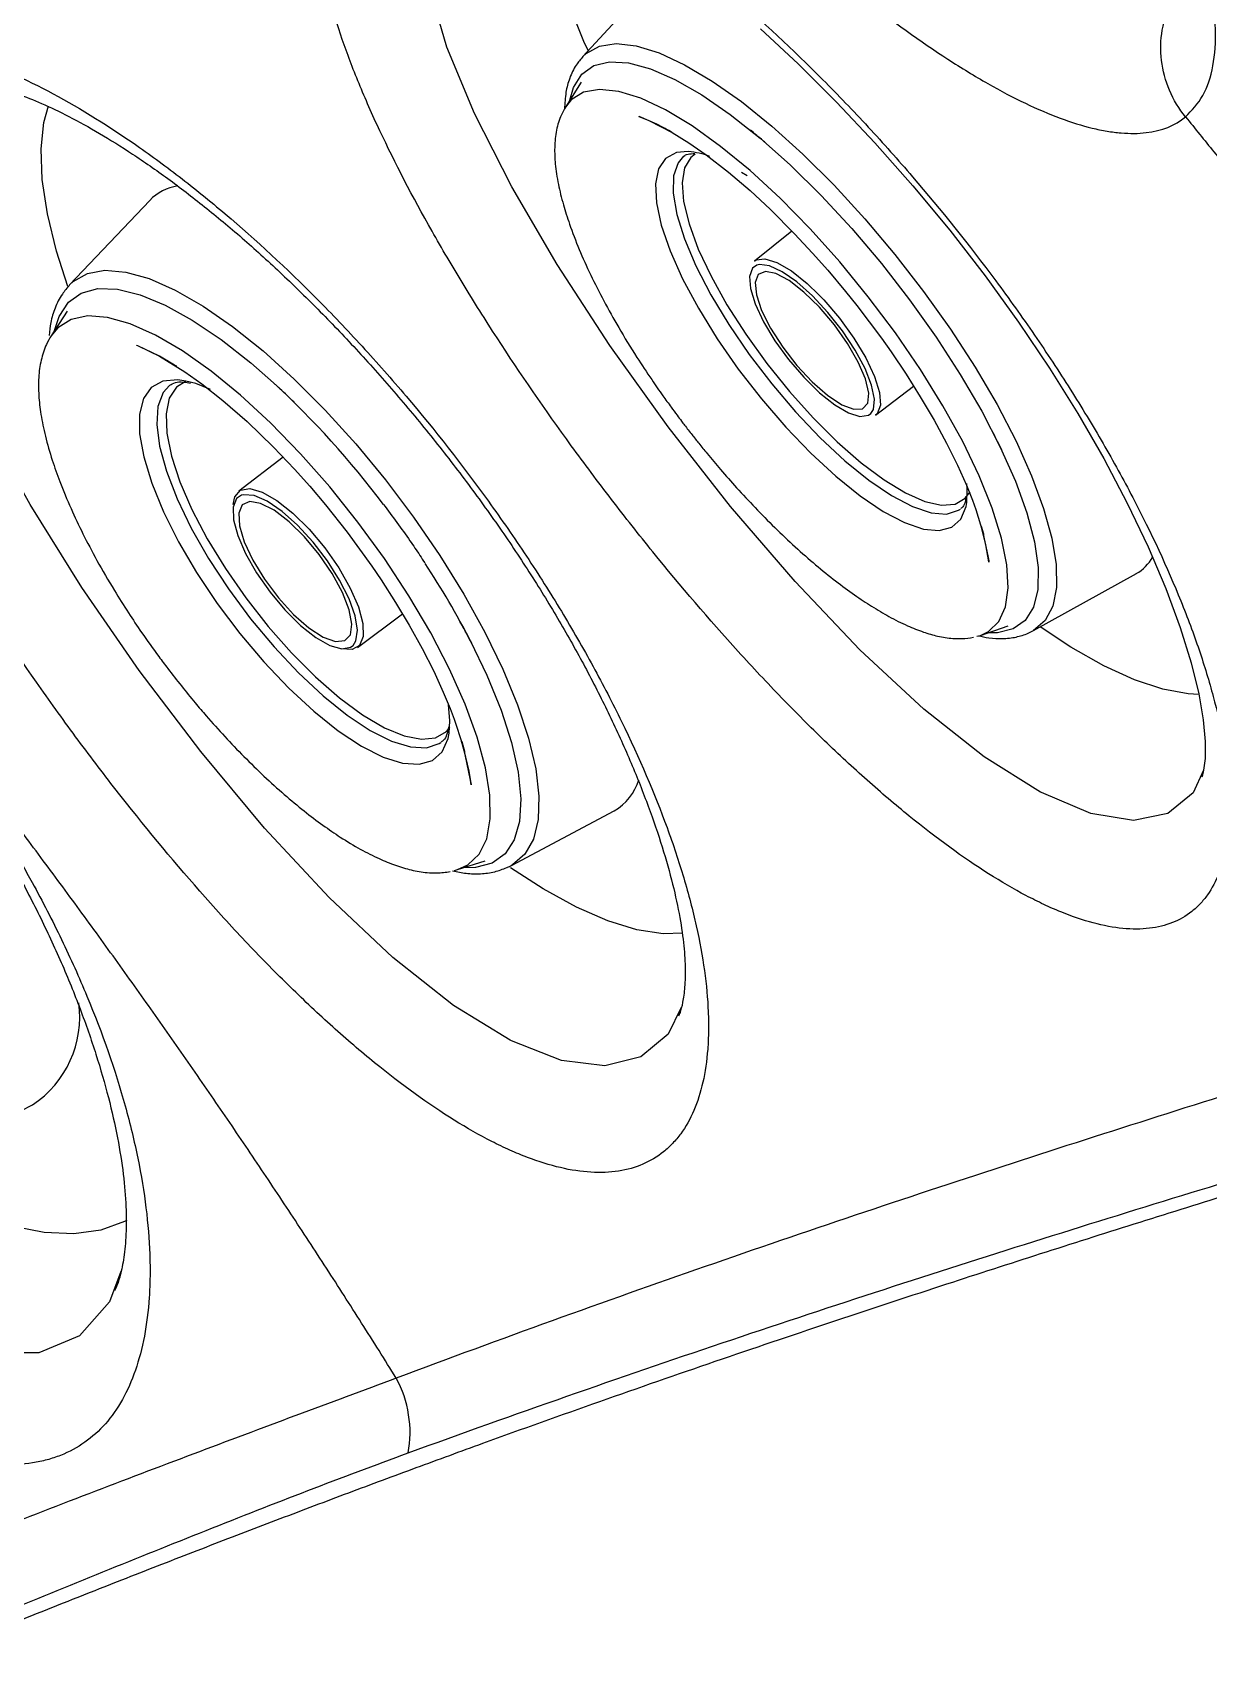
# Model space of a CAD drawing. Extents: x 409 to 498, y 628 to 778.
# Drawn here: x 485.593 to 488.353, y 716.455 to 720.272 of the extents above; entities that cross this region are included whole.
import ezdxf

# ---------------------------------------------------------------- set-up
doc = ezdxf.new("R2010")
doc.units = 0
doc.header["$MEASUREMENT"] = 0
doc.layers.add('1', color=4, linetype='Continuous')
doc.layers.add('GEOMETRY', color=4, linetype='Continuous', lineweight=25)

# ---------------------------------------------------------------- blocks, each defined once
blk = doc.blocks.new('2026_PULSE')
at = {"layer": 'GEOMETRY'}
for p, q in [((78.4945, 75.4584), (78.3078, 75.2556)), ((78.3039, 75.1956), (78.2671, 75.1372)), ((78.6935, 74.9756), (78.6804, 74.9839)), ((77.2912, 74.9182), (77.1034, 74.7199)), ((78.7984, 74.8462), (78.7105, 74.7758)), ((78.8618, 74.6968), (78.8729, 74.6851)), ((77.0972, 74.658), (77.0601, 74.6006)), ((77.5966, 74.4766), (77.5821, 74.49)), ((78.9948, 74.414), (79.0839, 74.4826)), ((79.2909, 74.3317), (79.282, 74.3503)), ((77.6041, 74.316), (77.5005, 74.2356)), ((79.3654, 73.909), (79.6067, 74.0424)), ((77.7792, 73.8694), (77.8843, 73.9479)), ((79.2408, 73.8975), (79.3062, 73.9195)), ((78.0396, 73.8927), (78.0461, 73.8802)), ((79.2324, 73.8953), (79.2408, 73.8975)), ((78.1401, 73.3576), (78.3813, 73.4857)), ((78.0062, 73.3458), (78.0136, 73.3477)), ((78.0136, 73.3477), (78.0787, 73.3682)), ((76.7824, 72.6772), (77.0163, 72.7958))]:
    blk.add_line(p, q, dxfattribs=at)
at = {"layer": 'GEOMETRY', "flags": 128}
for points in [[(78.7249, 75.3209), (78.8133, 75.2385), (78.9031, 75.149), (78.993, 75.0534), (79.0819, 74.9527), (79.1687, 74.848), (79.2519, 74.7408), (79.3304, 74.6325), (79.4032, 74.5245), (79.4695, 74.4184), (79.5303, 74.3127), (79.5854, 74.2078), (79.6342, 74.1054), (79.6757, 74.0076), (79.7095, 73.9162), (79.7352, 73.8331), (79.7531, 73.7602), (79.7636, 73.699), (79.7681, 73.6484), (79.7678, 73.6086), (79.7646, 73.5811), (79.7609, 73.5663), (79.7601, 73.5645), (79.7601, 73.5645)], [(79.7646, 73.5815), (79.74, 73.528), (79.6803, 73.4795), (79.5997, 73.463), (79.4999, 73.4797), (79.3843, 73.5286), (79.382, 73.5298), (79.2498, 73.6126), (79.1078, 73.7245), (78.958, 73.8635), (78.8056, 74.0235), (78.6542, 74.1998), (78.5079, 74.3867), (78.3713, 74.5773), (78.2473, 74.7676), (78.1407, 74.95), (78.0533, 75.1223), (77.9889, 75.2779), (77.9484, 75.4154), (77.935, 75.5066), (77.9375, 75.5835), (77.9375, 75.5835)], [(78.3078, 75.2556), (78.3155, 75.263), (78.3467, 75.2804), (78.3861, 75.2864), (78.4331, 75.2811), (78.4868, 75.2644), (78.5466, 75.2366), (78.6112, 75.1982), (78.6798, 75.1499), (78.7511, 75.0924), (78.824, 75.0267), (78.8973, 74.9538), (78.9697, 74.8749), (79.0402, 74.7914), (79.1075, 74.7047), (79.1706, 74.616)], [(78.2772, 75.1533), (78.2857, 75.1834), (78.3051, 75.2145), (78.3334, 75.2347), (78.3701, 75.2435), (78.4146, 75.2409), (78.4662, 75.2269), (78.5239, 75.2017), (78.5867, 75.1658), (78.6537, 75.1197), (78.7235, 75.0643), (78.7952, 75.0005), (78.8673, 74.9293), (78.9387, 74.8521), (79.0082, 74.7702), (79.0746, 74.6848), (79.1367, 74.5976)], [(79.2408, 73.8975), (79.2595, 73.9063), (79.2842, 73.93), (79.2998, 73.9646), (79.306, 74.0092), (79.3028, 74.0633), (79.2902, 74.1258), (79.2685, 74.1956), (79.2379, 74.2715), (79.1992, 74.3521), (79.1529, 74.4359), (79.0999, 74.5216), (79.0411, 74.6074), (78.9776, 74.692), (78.9105, 74.7738), (78.8411, 74.8513), (78.7705, 74.9232), (78.7, 74.9882), (78.6308, 75.045), (78.5643, 75.0928), (78.5016, 75.1307), (78.4437, 75.1579), (78.3919, 75.174), (78.3468, 75.1787), (78.3095, 75.1719), (78.2805, 75.1538), (78.2671, 75.1372)], [(77.0988, 74.7164), (77.0724, 74.7994), (77.0511, 74.887), (77.039, 74.9671), (77.0363, 75.0388), (77.043, 75.1013), (77.0536, 75.14)], [(78.5012, 75.0867), (78.5018, 75.0864), (78.5027, 75.0859), (78.5029, 75.0858), (78.5028, 75.0859), (78.5027, 75.0859), (78.5026, 75.086), (78.5023, 75.0861), (78.502, 75.0863), (78.5015, 75.0866), (78.5003, 75.0872), (78.4989, 75.088), (78.4981, 75.0884), (78.498, 75.0884), (78.498, 75.0884), (78.498, 75.0884), (78.498, 75.0884), (78.498, 75.0884), (78.498, 75.0884), (78.498, 75.0884), (78.498, 75.0884), (78.4983, 75.0882), (78.5005, 75.0871), (78.5104, 75.0817), (78.5155, 75.0788), (78.5165, 75.0782), (78.5168, 75.0781), (78.5168, 75.0781), (78.5168, 75.0781), (78.5168, 75.0781), (78.5168, 75.0781), (78.5168, 75.0781), (78.5167, 75.0781), (78.5167, 75.0781), (78.5167, 75.0781), (78.5165, 75.0782), (78.5159, 75.0786), (78.5096, 75.0821), (78.481, 75.0972), (78.4397, 75.1152), (78.439, 75.1155), (78.4388, 75.1156), (78.4388, 75.1156), (78.4388, 75.1156), (78.4388, 75.1156), (78.4388, 75.1156), (78.4388, 75.1156), (78.4388, 75.1156), (78.4388, 75.1156), (78.4388, 75.1156), (78.4388, 75.1156), (78.4388, 75.1156), (78.4393, 75.1154), (78.4629, 75.1056), (78.5171, 75.0778), (78.5564, 75.0535), (78.5973, 75.025), (78.6494, 74.9845), (78.7001, 74.9412), (78.7483, 74.8965), (78.8046, 74.84), (78.8468, 74.7947), (78.8823, 74.7545), (78.9244, 74.7042), (78.9504, 74.6717)], [(78.5387, 73.0241), (78.5079, 72.9617), (78.4439, 72.9082), (78.3597, 72.8872), (78.2574, 72.9001), (78.1403, 72.946), (78.1374, 72.9475), (78.004, 73.0292), (77.8617, 73.1413), (77.7122, 73.2821), (77.5608, 73.4448), (77.411, 73.6247), (77.2665, 73.8154), (77.1322, 74.01), (77.0104, 74.2043), (76.9064, 74.3904), (76.8215, 74.5666), (76.7598, 74.7256), (76.7222, 74.8668), (76.711, 74.9614), (76.7158, 75.0416), (76.7158, 75.0416)], [(78.5551, 75.0326), (78.5275, 75.0302), (78.502, 75.0168), (78.4854, 74.9923), (78.4781, 74.9573), (78.4803, 74.9127), (78.4919, 74.8597), (78.5125, 74.7997), (78.5418, 74.7342), (78.5789, 74.6649), (78.6229, 74.5936), (78.6725, 74.5222), (78.7266, 74.4525), (78.7838, 74.3862), (78.8425, 74.3253), (78.9012, 74.2711), (78.9584, 74.2251), (79.0127, 74.1885)], [(78.5441, 75.0218), (78.5313, 75.0066), (78.5208, 74.9757), (78.5198, 74.9348), (78.5284, 74.885), (78.5464, 74.8277), (78.5732, 74.7644), (78.608, 74.6968), (78.6501, 74.6269), (78.6981, 74.5564), (78.7509, 74.4874), (78.8068, 74.4217), (78.8646, 74.3611), (78.9225, 74.3072), (78.9789, 74.2616), (79.0324, 74.2255)], [(78.5713, 75.0266), (78.5615, 75.019), (78.5465, 74.9943), (78.5407, 74.9594), (78.5442, 74.9153), (78.5569, 74.863), (78.5786, 74.8041), (78.6086, 74.7401), (78.646, 74.6729), (78.69, 74.6041), (78.7392, 74.5358), (78.7924, 74.4698), (78.848, 74.4078), (78.9046, 74.3515), (78.9606, 74.3026), (79.0145, 74.2623), (79.0649, 74.2318), (79.1102, 74.2118), (79.1494, 74.2029), (79.1814, 74.2053), (79.2052, 74.2191), (79.2163, 74.2346)], [(77.1034, 74.7199), (77.1117, 74.7277), (77.1449, 74.7467), (77.1862, 74.7542), (77.2349, 74.7501), (77.2901, 74.7345), (77.351, 74.7076), (77.4165, 74.67), (77.4857, 74.6221), (77.5573, 74.5648), (77.6301, 74.499), (77.7031, 74.4259), (77.7749, 74.3466), (77.8444, 74.2623), (77.9105, 74.1746), (77.9721, 74.0848)], [(78.7163, 74.766), (78.706, 74.7589), (78.6989, 74.7398), (78.701, 74.7113), (78.7122, 74.6751), (78.7317, 74.6334), (78.7584, 74.589), (78.7906, 74.5447), (78.8262, 74.5031)], [(78.7105, 74.7758), (78.7143, 74.7783), (78.7351, 74.7813), (78.7633, 74.7726), (78.7971, 74.7527), (78.8345, 74.7229), (78.8618, 74.6968)], [(78.8629, 74.6675), (78.8266, 74.703), (78.7916, 74.73), (78.7607, 74.7465), (78.736, 74.7514), (78.7194, 74.7443), (78.7122, 74.7256), (78.7149, 74.6969), (78.7272, 74.6601), (78.7484, 74.6181), (78.7767, 74.574), (78.8101, 74.531), (78.8461, 74.4923), (78.8821, 74.4608), (78.9154, 74.4388), (78.9434, 74.428), (78.9642, 74.4292), (78.9762, 74.4422), (78.9785, 74.4661), (78.971, 74.4991), (78.9541, 74.5389), (78.9291, 74.5823), (78.898, 74.6263), (78.8629, 74.6675)], [(78.9834, 74.4179), (78.9895, 74.4278), (78.9921, 74.4518), (78.9854, 74.4845), (78.9699, 74.5237), (78.9466, 74.5671), (78.9169, 74.6118), (78.8828, 74.6551), (78.8463, 74.6943), (78.8097, 74.7269), (78.7754, 74.7508), (78.7455, 74.7646), (78.7219, 74.7674), (78.7163, 74.766)], [(77.0682, 74.613), (77.0787, 74.6461), (77.1003, 74.679), (77.1307, 74.7008), (77.1693, 74.7111), (77.2155, 74.7098), (77.2685, 74.6969), (77.3274, 74.6726), (77.3912, 74.6374), (77.4588, 74.5918), (77.5289, 74.5366), (77.5821, 74.49)], [(78.8729, 74.6851), (78.9102, 74.6416), (78.9438, 74.5952), (78.9717, 74.5488), (78.9921, 74.5053), (79.0038, 74.4674), (79.006, 74.4376), (78.9986, 74.4176), (78.9948, 74.414)], [(78.0136, 73.3477), (78.0376, 73.3587), (78.0643, 73.3841), (78.0821, 73.4203), (78.0906, 73.4667), (78.0898, 73.5226), (78.0795, 73.5869), (78.0601, 73.6585), (78.0318, 73.7361), (77.9951, 73.8183), (77.9507, 73.9036), (77.8995, 73.9906), (77.8422, 74.0776), (77.78, 74.1632), (77.7139, 74.2458), (77.6452, 74.3238), (77.575, 74.396), (77.5045, 74.4611), (77.4352, 74.5178), (77.3681, 74.5651), (77.3046, 74.6023), (77.2456, 74.6287), (77.1924, 74.6437), (77.1457, 74.6472), (77.1066, 74.639), (77.0755, 74.6193), (77.0601, 74.6006)], [(78.9504, 74.6717), (79.0085, 74.5945), (79.031, 74.5627), (79.0662, 74.5105), (79.0997, 74.4575), (79.132, 74.4027), (79.1614, 74.3486), (79.1869, 74.2969), (79.2077, 74.2503), (79.2219, 74.2148), (79.2298, 74.1931), (79.2466, 74.1391), (79.259, 74.0799), (79.2601, 74.072), (79.2604, 74.0695), (79.2604, 74.0695), (79.2604, 74.0695), (79.2604, 74.0695), (79.2604, 74.0695), (79.2604, 74.0695), (79.2604, 74.0695), (79.2604, 74.0695), (79.2604, 74.0695), (79.2604, 74.0695), (79.2604, 74.0695), (79.2604, 74.0695), (79.2604, 74.0695), (79.2603, 74.0703), (79.2536, 74.11), (79.2451, 74.1449), (79.2426, 74.1537), (79.2425, 74.154), (79.2425, 74.1541), (79.2425, 74.1541), (79.2425, 74.1541), (79.2425, 74.1541), (79.2425, 74.1541), (79.2425, 74.1541), (79.2425, 74.1541), (79.2425, 74.1541), (79.2425, 74.154), (79.2426, 74.1538), (79.2432, 74.1514), (79.2476, 74.1354), (79.248, 74.1338), (79.2481, 74.1334), (79.2481, 74.1334), (79.2481, 74.1334), (79.2481, 74.1334), (79.2481, 74.1334), (79.2481, 74.1334), (79.2481, 74.1335), (79.248, 74.1335), (79.248, 74.1336), (79.248, 74.1338), (79.2478, 74.1346), (79.2471, 74.1372), (79.2469, 74.1379), (79.2468, 74.1383), (79.2468, 74.1385), (79.2467, 74.1387), (79.2467, 74.1388), (79.2467, 74.1388)], [(79.1367, 74.5976), (79.1935, 74.5099), (79.244, 74.4234), (79.2873, 74.3394), (79.3227, 74.2594), (79.3496, 74.1848), (79.3676, 74.1168), (79.3762, 74.0567), (79.3755, 74.0054), (79.3653, 73.9638), (79.3459, 73.9327), (79.3176, 73.9125), (79.2809, 73.9036), (79.2587, 73.9036)], [(79.1706, 74.616), (79.2283, 74.5269), (79.2798, 74.4389), (79.3243, 74.3534), (79.3608, 74.2718), (79.389, 74.1954), (79.4083, 74.1256), (79.4184, 74.0634), (79.4191, 74.0098), (79.4104, 73.9658), (79.3925, 73.932), (79.3656, 73.9091), (79.3654, 73.909)], [(77.3325, 74.542), (77.3324, 74.542), (77.3334, 74.5414), (77.3348, 74.5406), (77.3353, 74.5404), (77.3353, 74.5404), (77.3352, 74.5404), (77.3351, 74.5405), (77.3349, 74.5406), (77.3347, 74.5407), (77.3343, 74.5409), (77.3335, 74.5414), (77.3314, 74.5426), (77.3301, 74.5434), (77.33, 74.5434), (77.33, 74.5434), (77.33, 74.5434), (77.33, 74.5434), (77.33, 74.5434), (77.33, 74.5434), (77.33, 74.5434), (77.33, 74.5434), (77.3304, 74.5432), (77.3326, 74.5419), (77.3433, 74.5356), (77.353, 74.5296), (77.3531, 74.5295), (77.3531, 74.5295), (77.3531, 74.5295), (77.3531, 74.5295), (77.3531, 74.5295), (77.3531, 74.5295), (77.3531, 74.5295), (77.3531, 74.5295), (77.353, 74.5296), (77.3529, 74.5296), (77.3525, 74.5299), (77.3496, 74.5317), (77.3142, 74.5523), (77.2637, 74.5768), (77.2608, 74.578), (77.2602, 74.5783), (77.2601, 74.5783), (77.2601, 74.5783), (77.2601, 74.5783), (77.2601, 74.5783), (77.2601, 74.5783), (77.2601, 74.5783), (77.2601, 74.5783), (77.2601, 74.5783), (77.2601, 74.5783), (77.2602, 74.5783), (77.2603, 74.5782), (77.2645, 74.5765), (77.314, 74.5524), (77.3735, 74.5162), (77.4132, 74.4881), (77.4632, 74.4488), (77.5198, 74.3993), (77.5821, 74.3391), (77.631, 74.2876), (77.667, 74.2472), (77.7035, 74.204), (77.7544, 74.1397)], [(77.2238, 72.4049), (77.1966, 72.3336), (77.1263, 72.2542), (77.0312, 72.2137), (76.9069, 72.2141), (76.7773, 72.2512), (76.6344, 72.3209), (76.4812, 72.4216), (76.3222, 72.5493), (76.1615, 72.7005), (76.0035, 72.8704), (75.8533, 73.0532), (75.7143, 73.2446), (75.592, 73.4369), (75.4883, 73.6276), (75.408, 73.8089), (75.3519, 73.9795), (75.3229, 74.134), (75.3217, 74.2694), (75.3496, 74.3826), (75.4056, 74.4693), (75.4944, 74.5293), (75.4944, 74.5293)], [(77.3757, 74.4943), (77.3571, 74.4968), (77.322, 74.4937), (77.2949, 74.479), (77.2765, 74.4531), (77.2673, 74.4166), (77.2675, 74.3706), (77.2772, 74.3161), (77.296, 74.2546), (77.3234, 74.1877), (77.3589, 74.1171), (77.4014, 74.0447), (77.4498, 73.9723), (77.5029, 73.9019), (77.5594, 73.8351), (77.6177, 73.7738), (77.6763, 73.7196), (77.7338, 73.6738), (77.7886, 73.6376)], [(77.3375, 74.4838), (77.3229, 74.4673), (77.3106, 74.4349), (77.3077, 74.3926), (77.3144, 74.3413), (77.3305, 74.2825), (77.3555, 74.2178), (77.3887, 74.149), (77.4293, 74.0779), (77.476, 74.0064), (77.5278, 73.9366), (77.5831, 73.8704), (77.6404, 73.8095), (77.6981, 73.7555), (77.7548, 73.7101), (77.8089, 73.6743)], [(77.3769, 74.4941), (77.354, 74.4799), (77.3373, 74.4539), (77.3296, 74.4176), (77.3312, 74.372), (77.3421, 74.3183), (77.362, 74.258), (77.3902, 74.1927), (77.4262, 74.1243), (77.4688, 74.0545), (77.5169, 73.9853), (77.5692, 73.9186), (77.6243, 73.8562), (77.6806, 73.7998), (77.7367, 73.7509), (77.791, 73.7109), (77.8419, 73.6808), (77.8883, 73.6615), (77.9287, 73.6536), (77.962, 73.6571), (77.9874, 73.6721), (77.9953, 73.6814)], [(77.4337, 74.4748), (77.3993, 74.4882), (77.3757, 74.4943)], [(78.8262, 74.5031), (78.863, 74.4669), (78.8987, 74.4384), (78.9311, 74.4194), (78.958, 74.4111), (78.9779, 74.4139), (78.9834, 74.4179)], [(79.2086, 74.2096), (79.2095, 74.2398), (79.2085, 74.2535)], [(77.5068, 74.2262), (77.4953, 74.2184), (77.4871, 74.1984), (77.4879, 74.1689), (77.4979, 74.1317), (77.5164, 74.0892), (77.5421, 74.0441), (77.5736, 73.9992), (77.6087, 73.9573)], [(77.4872, 74.2048), (77.491, 74.2227), (77.5042, 74.2381), (77.526, 74.2418), (77.555, 74.2337), (77.5893, 74.2142), (77.6268, 74.1845), (77.6651, 74.1466)], [(77.7684, 73.874), (77.7753, 73.8845), (77.779, 73.9094), (77.7735, 73.943), (77.7592, 73.9831), (77.7369, 74.0273), (77.7081, 74.0727), (77.6746, 74.1165), (77.6384, 74.1559), (77.6018, 74.1885), (77.5672, 74.2122), (77.5367, 74.2255), (77.5122, 74.2276), (77.5068, 74.2262)], [(79.0324, 74.2255), (79.0815, 74.1998), (79.1248, 74.1852), (79.1612, 74.1822), (79.1896, 74.1909), (79.194, 74.1938)], [(77.6545, 74.1287), (77.6182, 74.1642), (77.5831, 74.191), (77.5516, 74.2072), (77.5262, 74.2115), (77.5086, 74.2036), (77.5003, 74.1841), (77.5017, 74.1544), (77.5129, 74.1167), (77.533, 74.0739), (77.5604, 74.0291), (77.5932, 73.9857), (77.629, 73.9467), (77.665, 73.9153), (77.6986, 73.8936), (77.7273, 73.8832), (77.749, 73.8851), (77.7621, 73.8989), (77.7656, 73.9238), (77.7592, 73.9577), (77.7434, 73.9983), (77.7195, 74.0425), (77.6891, 74.0871), (77.6545, 74.1287)], [(79.0127, 74.1885), (79.0626, 74.1623), (79.1068, 74.147), (79.1443, 74.1432), (79.1739, 74.151), (79.195, 74.17), (79.207, 74.1999), (79.2086, 74.2096)], [(77.6651, 74.1466), (77.7019, 74.1028), (77.7348, 74.0558), (77.7617, 74.0086), (77.781, 73.9642), (77.7914, 73.9254), (77.7923, 73.8945), (77.7837, 73.8736), (77.766, 73.864), (77.7404, 73.8662), (77.7376, 73.867)], [(77.7544, 74.1397), (77.8123, 74.0599), (77.8341, 74.0277), (77.8682, 73.9748), (77.9002, 73.9214), (77.9306, 73.8666), (77.9577, 73.8132), (77.9803, 73.764), (77.9962, 73.7258), (78.0056, 73.701), (78.0252, 73.6417), (78.0404, 73.5789), (78.0444, 73.5544), (78.0453, 73.5473), (78.0454, 73.5464), (78.0454, 73.5464), (78.0454, 73.5464), (78.0454, 73.5464), (78.0454, 73.5464), (78.0454, 73.5464), (78.0454, 73.5464), (78.0454, 73.5464), (78.0454, 73.5464), (78.0454, 73.5464), (78.0454, 73.5464), (78.0453, 73.5467), (78.0439, 73.5579), (78.0318, 73.6176), (78.0246, 73.644), (78.0233, 73.6485), (78.0232, 73.6489), (78.0232, 73.6489), (78.0232, 73.649), (78.0232, 73.649), (78.0232, 73.649), (78.0232, 73.649), (78.0232, 73.649), (78.0232, 73.649), (78.0232, 73.649), (78.0232, 73.649), (78.0232, 73.6488), (78.0234, 73.6481), (78.0259, 73.6395), (78.0297, 73.6255), (78.0303, 73.6235), (78.0304, 73.623), (78.0304, 73.623), (78.0304, 73.623), (78.0304, 73.623), (78.0304, 73.623), (78.0304, 73.623), (78.0304, 73.6231), (78.0304, 73.6231), (78.0304, 73.6232), (78.0303, 73.6234), (78.0301, 73.624), (78.0293, 73.6272), (78.0291, 73.628), (78.029, 73.6285), (78.0289, 73.6287), (78.0289, 73.6288), (78.0289, 73.6289), (78.0288, 73.6289), (78.0288, 73.6289)], [(77.9721, 74.0848), (78.0282, 73.9944), (78.0778, 73.9049), (78.1201, 73.8178), (78.1544, 73.7345), (78.1803, 73.6563), (78.1971, 73.5846), (78.2048, 73.5205), (78.2031, 73.4651), (78.192, 73.4192), (78.1719, 73.3837), (78.1429, 73.3592), (78.1401, 73.3576)], [(77.6087, 73.9573), (77.6454, 73.921), (77.6812, 73.8926), (77.7141, 73.8739), (77.7418, 73.8662), (77.7626, 73.8697), (77.7684, 73.874)], [(79.7534, 73.7591), (79.7283, 73.7602), (79.6688, 73.7709), (79.6025, 73.7929), (79.5304, 73.8261), (79.4532, 73.87), (79.381, 73.9176)], [(78.0442, 73.8839), (78.0826, 73.8039), (78.1158, 73.7222), (78.1404, 73.6458), (78.156, 73.5761), (78.1623, 73.5141), (78.1592, 73.461), (78.1467, 73.4176), (78.1251, 73.3847), (78.0947, 73.363), (78.0561, 73.3526), (78.0277, 73.3521)], [(77.9939, 73.6682), (77.9958, 73.6969), (77.9928, 73.7352)], [(77.7886, 73.6376), (77.8394, 73.612), (77.8847, 73.5976), (77.9235, 73.5949), (77.9547, 73.6038), (77.9775, 73.6242), (77.9913, 73.6555), (77.9939, 73.6682)], [(77.8089, 73.6743), (77.8588, 73.6493), (77.9032, 73.6356), (77.9409, 73.6336), (77.9709, 73.6435), (77.9746, 73.6459)], [(78.5423, 73.1987), (78.4959, 73.1975), (78.4344, 73.2068), (78.3664, 73.2276), (78.2928, 73.2598), (78.2144, 73.3029), (78.1383, 73.3522)], [(77.2376, 72.5251), (77.2323, 72.5224), (77.1766, 72.5018), (77.1134, 72.4931), (77.0434, 72.4964), (76.9676, 72.5115), (76.8867, 72.5384), (76.8016, 72.5768), (76.7134, 72.6261), (76.6718, 72.6524)]]:
    blk.add_lwpolyline(points, dxfattribs=at)
at = {"layer": 'GEOMETRY'}
for centre, radius, start, end in [((78.9723, 75.5829), 0.7241, 173.8481, 205.7133), ((78.5412, 74.8511), 0.1821, 69.192, 85.5984), ((77.3747, 74.8371), 0.1164, 98.7315, 135.7857), ((76.1018, 72.8921), 2.1782, 37.0606, 47.1873), ((76.2692, 72.9702), 1.9964, 27.2364, 33.3078), ((79.5589, 74.1274), 0.0975, 299.2938, 331.7848), ((78.3195, 73.5936), 0.1243, 299.7976, 343.7677), ((76.8783, 73.0028), 0.2488, 303.6818, 7.4089)]:
    blk.add_arc(centre, radius, start, end, dxfattribs=at)
for points, knots in [([(77.8699, 72.1546), (77.8564, 72.1761), (77.8295, 72.2193), (77.7886, 72.2838), (77.7476, 72.3481), (77.7062, 72.4123), (77.6646, 72.4763), (77.6227, 72.5401), (77.5805, 72.6037), (77.538, 72.6672), (77.4953, 72.7305), (77.4522, 72.7936), (77.409, 72.8565), (77.3654, 72.9193), (77.3216, 72.9818), (77.2775, 73.0442), (77.2331, 73.1064), (77.1885, 73.1684), (77.1436, 73.2302), (77.0984, 73.2919), (77.053, 73.3533), (77.0073, 73.4146), (76.9613, 73.4756), (76.9151, 73.5365), (76.8686, 73.5972), (76.8219, 73.6577), (76.7749, 73.718), (76.7276, 73.778), (76.6801, 73.8379), (76.6323, 73.8976), (76.5843, 73.9571), (76.536, 74.0164), (76.4875, 74.0755), (76.4387, 74.1344), (76.3897, 74.193), (76.3404, 74.2515), (76.2908, 74.3098), (76.2411, 74.3678), (76.191, 74.4257), (76.1408, 74.4833), (76.0902, 74.5407), (76.0395, 74.5979), (75.9885, 74.6549), (75.9372, 74.7117), (75.8857, 74.7683), (75.834, 74.8246), (75.782, 74.8807), (75.7298, 74.9366), (75.6773, 74.9923), (75.6247, 75.0478), (75.5717, 75.103), (75.5186, 75.158), (75.4652, 75.2128), (75.4115, 75.2674), (75.3577, 75.3217), (75.3036, 75.3758), (75.2492, 75.4297), (75.1947, 75.4833), (75.1399, 75.5368), (75.0849, 75.5899), (75.0296, 75.6429), (74.9742, 75.6956), (74.9185, 75.7481), (74.8625, 75.8003), (74.8064, 75.8523), (74.75, 75.904), (74.6935, 75.9556), (74.6367, 76.0068), (74.5797, 76.0579), (74.5224, 76.1087), (74.465, 76.1592), (74.4073, 76.2095), (74.3495, 76.2596), (74.2914, 76.3094), (74.2331, 76.359), (74.1746, 76.4083), (74.1159, 76.4573), (74.057, 76.5061), (73.9979, 76.5547), (73.9385, 76.603), (73.879, 76.6511), (73.8193, 76.6989), (73.7594, 76.7464), (73.6992, 76.7937), (73.6389, 76.8407), (73.5784, 76.8875), (73.5177, 76.934), (73.4568, 76.9803), (73.3957, 77.0263), (73.3344, 77.072), (73.2729, 77.1175), (73.2112, 77.1627), (73.1493, 77.2076), (73.0873, 77.2523), (73.025, 77.2967), (72.9626, 77.3409), (72.8999, 77.3847), (72.8371, 77.4283), (72.7741, 77.4717), (72.7109, 77.5147), (72.6476, 77.5575), (72.584, 77.6001), (72.5203, 77.6423), (72.4564, 77.6843), (72.3923, 77.726), (72.3281, 77.7674), (72.2636, 77.8085), (72.199, 77.8494), (72.1558, 77.8764), (72.1342, 77.8899)], [0, 0, 0, 0, 0.009353, 0.018705, 0.028056, 0.037407, 0.046757, 0.056107, 0.065456, 0.074805, 0.084153, 0.093501, 0.102848, 0.112194, 0.12154, 0.130886, 0.140232, 0.149576, 0.158921, 0.168265, 0.177608, 0.186952, 0.196295, 0.205637, 0.214979, 0.224321, 0.233663, 0.243004, 0.252345, 0.261685, 0.271026, 0.280366, 0.289706, 0.299046, 0.308385, 0.317724, 0.327063, 0.336402, 0.345741, 0.35508, 0.364418, 0.373757, 0.383095, 0.392434, 0.401772, 0.41111, 0.420448, 0.429787, 0.439125, 0.448463, 0.457802, 0.46714, 0.476479, 0.485817, 0.495156, 0.504495, 0.513834, 0.523174, 0.532513, 0.541853, 0.551193, 0.560534, 0.569874, 0.579215, 0.588556, 0.597897, 0.607239, 0.616581, 0.625923, 0.635265, 0.644608, 0.653951, 0.663294, 0.672638, 0.681982, 0.691327, 0.700671, 0.710016, 0.719362, 0.728708, 0.738054, 0.7474, 0.756747, 0.766094, 0.775442, 0.78479, 0.794139, 0.803488, 0.812838, 0.822188, 0.831539, 0.840891, 0.850243, 0.859596, 0.86895, 0.878305, 0.88766, 0.897017, 0.906374, 0.915732, 0.925091, 0.934451, 0.943812, 0.953174, 0.962537, 0.971901, 0.981266, 0.990633, 1, 1, 1, 1]), ([(77.6062, 61.0661), (77.6085, 61.0888), (77.6132, 61.134), (77.6198, 61.2019), (77.6261, 61.2698), (77.632, 61.3378), (77.6375, 61.4059), (77.6426, 61.474), (77.6473, 61.5421), (77.6517, 61.6103), (77.6557, 61.6786), (77.6594, 61.7468), (77.6626, 61.8152), (77.6655, 61.8835), (77.668, 61.9519), (77.6702, 62.0203), (77.6719, 62.0888), (77.6733, 62.1573), (77.6744, 62.2258), (77.675, 62.2944), (77.6753, 62.3629), (77.6752, 62.4315), (77.6747, 62.5002), (77.6739, 62.5688), (77.6727, 62.6375), (77.6712, 62.7061), (77.6692, 62.7748), (77.6669, 62.8435), (77.6642, 62.9123), (77.6612, 62.981), (77.6578, 63.0498), (77.654, 63.1185), (77.6498, 63.1873), (77.6453, 63.256), (77.6404, 63.3248), (77.6352, 63.3936), (77.6295, 63.4623), (77.6236, 63.5311), (77.6172, 63.5999), (77.6105, 63.6687), (77.6034, 63.7374), (77.5959, 63.8062), (77.5881, 63.8749), (77.5799, 63.9436), (77.5714, 64.0124), (77.5624, 64.0811), (77.5531, 64.1498), (77.5282, 64.327), (77.4828, 64.6133), (77.4207, 64.9413), (77.3649, 65.2037), (77.3201, 65.3998), (77.2804, 65.5628), (77.2472, 65.6925), (77.1962, 65.8863), (77.115, 66.1761), (76.9565, 66.688), (76.6428, 67.577), (76.202, 68.5776), (75.7816, 69.3672), (75.5747, 69.7284), (75.4688, 69.9081), (75.3606, 70.0861), (75.1895, 70.3591), (74.9486, 70.7239), (74.628, 71.1748), (74.235, 71.6891), (73.761, 72.2577), (73.0078, 73.0739), (71.9932, 74.0186), (71.0005, 74.7717), (70.3122, 75.227), (70.0497, 75.3911), (69.8727, 75.4975), (69.7542, 75.5678), (69.5452, 75.689), (69.1216, 75.9243), (68.5056, 76.237), (67.7514, 76.5737), (66.9927, 76.8672), (66.356, 77.0767), (65.9436, 77.1947), (65.7516, 77.2463), (65.6235, 77.2798), (65.3974, 77.3364), (65.0742, 77.4097), (64.6818, 77.4868), (64.287, 77.5522), (63.8888, 77.6058), (63.4917, 77.647), (63.1803, 77.6697), (62.9546, 77.6815), (62.8141, 77.6873), (62.6736, 77.6915), (62.5331, 77.6942), (62.3926, 77.6953), (62.2522, 77.6949), (62.1118, 77.6929), (61.9715, 77.6894), (61.8313, 77.6843), (61.6912, 77.6777), (61.5979, 77.672), (61.5512, 77.6691)], [0, 0, 0, 0, 0.002674, 0.00535, 0.008026, 0.010704, 0.013383, 0.016063, 0.018744, 0.021427, 0.02411, 0.026795, 0.029481, 0.032168, 0.034857, 0.037546, 0.040237, 0.042929, 0.045622, 0.048316, 0.051012, 0.053708, 0.056406, 0.059105, 0.061805, 0.064506, 0.067209, 0.069912, 0.072617, 0.075323, 0.07803, 0.080738, 0.083448, 0.086158, 0.08887, 0.091582, 0.094296, 0.097011, 0.099728, 0.102445, 0.105164, 0.107883, 0.110604, 0.113326, 0.116049, 0.118774, 0.121499, 0.124225, 0.139884, 0.155677, 0.163551, 0.171474, 0.179356, 0.183291, 0.187222, 0.202908, 0.218545, 0.249726, 0.312128, 0.343618, 0.351526, 0.359419, 0.367299, 0.375167, 0.395976, 0.416881, 0.437882, 0.469319, 0.500693, 0.563627, 0.626026, 0.641623, 0.65724, 0.661148, 0.665059, 0.672888, 0.688581, 0.720155, 0.751629, 0.783221, 0.813983, 0.829537, 0.833428, 0.837319, 0.845106, 0.860836, 0.876321, 0.892207, 0.907999, 0.923696, 0.939298, 0.94483, 0.950359, 0.955885, 0.961409, 0.96693, 0.972448, 0.977964, 0.983477, 0.988988, 0.994495, 1, 1, 1, 1]), ([(77.595, 77.4804), (77.5727, 77.4584), (77.558, 77.4295), (77.5466, 77.3765), (77.5446, 77.3572), (77.5442, 77.3153), (77.5458, 77.2927), (77.5563, 77.2198), (77.5706, 77.166), (77.6022, 77.0778), (77.6145, 77.0471), (77.6356, 76.9992), (77.6431, 76.9828), (77.6588, 76.9496), (77.6671, 76.9328), (77.7103, 76.8478), (77.7507, 76.7768), (77.8084, 76.684), (77.8203, 76.6653), (77.8448, 76.6274), (77.8575, 76.6081), (77.8963, 76.5503), (77.9232, 76.5116), (78.007, 76.3949), (78.0668, 76.3163), (78.1466, 76.217), (78.1629, 76.197), (78.1957, 76.1573), (78.2122, 76.1376), (78.262, 76.0788), (78.3294, 76.0012), (78.3987, 75.9254), (78.4514, 75.8692), (78.469, 75.8506), (78.5046, 75.8135), (78.5226, 75.7951), (78.6122, 75.7043), (78.6835, 75.636), (78.7899, 75.5397), (78.8253, 75.5087), (78.8783, 75.4638), (78.8959, 75.4491), (78.931, 75.4204), (78.9483, 75.4065), (79.0342, 75.339), (79.1004, 75.2912), (79.1802, 75.2393), (79.196, 75.2294), (79.2273, 75.2102), (79.2428, 75.2011), (79.2885, 75.175), (79.3179, 75.1596), (79.4026, 75.1191), (79.4549, 75.0996), (79.5148, 75.085), (79.5265, 75.0826), (79.5492, 75.0788), (79.5601, 75.0774), (79.5919, 75.0747), (79.6116, 75.0749), (79.6665, 75.0815), (79.6973, 75.0936), (79.7222, 75.1141)], [0, 0, 0, 0, 0.0625, 0.0625, 0.09375, 0.09375, 0.125, 0.125, 0.1875, 0.1875, 0.21875, 0.21875, 0.234375, 0.234375, 0.25, 0.25, 0.3125, 0.3125, 0.328125, 0.328125, 0.34375, 0.34375, 0.375, 0.375, 0.4375, 0.4375, 0.453125, 0.453125, 0.46875, 0.46875, 0.5, 0.53125, 0.53125, 0.546875, 0.546875, 0.5625, 0.5625, 0.625, 0.625, 0.65625, 0.65625, 0.671875, 0.671875, 0.6875, 0.6875, 0.75, 0.75, 0.765625, 0.765625, 0.78125, 0.78125, 0.8125, 0.8125, 0.875, 0.875, 0.890625, 0.890625, 0.90625, 0.90625, 0.9375, 0.9375, 1, 1, 1, 1]), ([(77.7987, 75.7975), (77.7659, 75.7848), (77.7402, 75.7641), (77.7167, 75.7288), (77.7124, 75.7213), (77.7048, 75.7052), (77.7013, 75.6967), (77.6925, 75.6697), (77.6884, 75.65), (77.6816, 75.5859), (77.6841, 75.5366), (77.6962, 75.4665), (77.699, 75.452), (77.7056, 75.4225), (77.7093, 75.4074), (77.7217, 75.3611), (77.7316, 75.3291), (77.7546, 75.2626), (77.7677, 75.2281), (77.7898, 75.1745), (77.7975, 75.1563), (77.8139, 75.1193), (77.8225, 75.1005), (77.867, 75.0057), (77.9079, 74.9272), (77.9769, 74.8054), (78.0011, 74.7642), (78.0395, 74.7012), (78.0526, 74.6801), (78.0791, 74.6379), (78.0926, 74.6169), (78.1611, 74.5114), (78.2192, 74.427), (78.296, 74.3215), (78.3116, 74.3004), (78.3432, 74.2582), (78.3591, 74.2371), (78.4072, 74.1746), (78.4395, 74.1336), (78.5376, 74.0127), (78.6042, 73.9348), (78.6894, 73.841), (78.7064, 73.8225), (78.7404, 73.7863), (78.7573, 73.7685), (78.808, 73.7161), (78.8416, 73.6825), (78.9085, 73.618), (78.9418, 73.5872), (78.9914, 73.5429), (79.008, 73.5285), (79.0409, 73.5004), (79.0573, 73.4867), (79.1383, 73.4209), (79.2004, 73.3758), (79.2898, 73.3192), (79.3189, 73.3022), (79.3617, 73.2796), (79.3757, 73.2726), (79.4031, 73.2597), (79.4166, 73.2538), (79.4824, 73.227), (79.5308, 73.2141), (79.5969, 73.2077), (79.6179, 73.2078), (79.6567, 73.2123), (79.6747, 73.2168), (79.7079, 73.2299), (79.723, 73.2386), (79.7436, 73.2549), (79.7501, 73.2609), (79.7624, 73.2739), (79.7681, 73.281), (79.7949, 73.3189), (79.8098, 73.3569), (79.8222, 73.425), (79.8247, 73.4496), (79.8259, 73.4893), (79.8259, 73.503), (79.825, 73.5311), (79.8241, 73.5455), (79.8176, 73.6194), (79.8057, 73.6841), (79.7823, 73.7718), (79.7772, 73.7897), (79.7661, 73.8262), (79.7601, 73.8448), (79.7411, 73.901), (79.7268, 73.9392), (79.6795, 74.0562), (79.642, 74.1372), (79.5871, 74.2423), (79.5758, 74.2634), (79.5525, 74.3056), (79.5406, 74.3268), (79.504, 74.3901), (79.4784, 74.4325), (79.4247, 74.5172), (79.3968, 74.5597), (79.3384, 74.6447), (79.3078, 74.6875), (79.2143, 74.8134), (79.1492, 74.8948), (79.0474, 75.0132), (79.0128, 75.0521), (78.9421, 75.1285), (78.9067, 75.1655), (78.8001, 75.2726), (78.7287, 75.3391), (78.6211, 75.4316), (78.585, 75.4613), (78.5142, 75.5169), (78.4794, 75.543), (78.4108, 75.5919), (78.377, 75.6147), (78.3106, 75.6568), (78.2779, 75.6763), (78.1818, 75.7292), (78.1223, 75.7565), (78.0396, 75.7859), (78.0132, 75.7937), (77.9626, 75.8055), (77.9385, 75.8094), (77.8933, 75.813), (77.8723, 75.8128), (77.8331, 75.8082), (77.8151, 75.8039), (77.7987, 75.7975)], [0, 0, 0, 0, 0.03125, 0.03125, 0.039063, 0.039063, 0.046875, 0.046875, 0.0625, 0.0625, 0.09375, 0.09375, 0.101563, 0.101563, 0.109375, 0.109375, 0.125, 0.125, 0.140625, 0.140625, 0.148438, 0.148438, 0.15625, 0.15625, 0.1875, 0.1875, 0.203125, 0.203125, 0.210938, 0.210938, 0.21875, 0.21875, 0.25, 0.25, 0.257813, 0.257813, 0.265625, 0.265625, 0.28125, 0.28125, 0.3125, 0.3125, 0.320313, 0.320313, 0.328125, 0.328125, 0.34375, 0.34375, 0.359375, 0.359375, 0.367188, 0.367188, 0.375, 0.375, 0.40625, 0.40625, 0.421875, 0.421875, 0.429688, 0.429688, 0.4375, 0.4375, 0.46875, 0.46875, 0.484375, 0.484375, 0.5, 0.5, 0.515625, 0.515625, 0.523438, 0.523438, 0.53125, 0.53125, 0.5625, 0.5625, 0.578125, 0.578125, 0.585938, 0.585938, 0.59375, 0.59375, 0.625, 0.625, 0.632813, 0.632813, 0.640625, 0.640625, 0.65625, 0.65625, 0.6875, 0.6875, 0.695313, 0.695313, 0.703125, 0.703125, 0.71875, 0.71875, 0.734375, 0.734375, 0.75, 0.75, 0.78125, 0.78125, 0.796875, 0.796875, 0.8125, 0.8125, 0.84375, 0.84375, 0.859375, 0.859375, 0.875, 0.875, 0.890625, 0.890625, 0.90625, 0.90625, 0.9375, 0.9375, 0.953125, 0.953125, 0.96875, 0.96875, 0.984375, 0.984375, 1, 1, 1, 1]), ([(79.7222, 75.114), (79.7369, 75.1294), (79.7662, 75.1602), (79.7889, 75.2312), (79.7961, 75.3274), (79.7774, 75.4567), (79.7305, 75.616), (79.6746, 75.7362), (79.6474, 75.7947)], [0, 0, 0, 0, 0.146109, 0.292822, 0.43893, 0.629173, 0.819413, 1, 1, 1, 1]), ([(79.7222, 75.114), (79.7068, 75.133), (79.694, 75.1541), (79.6749, 75.1989), (79.6686, 75.2226), (79.6629, 75.2704), (79.6635, 75.2946), (79.6717, 75.3413), (79.6792, 75.3639), (79.6899, 75.3848)], [0, 0, 0, 0, 0.25, 0.25, 0.5, 0.5, 0.75, 0.75, 1, 1, 1, 1]), ([(76.5905, 75.2655), (76.556, 75.251), (76.5286, 75.2286), (76.4978, 75.1835), (76.4892, 75.1665), (76.4757, 75.1286), (76.4708, 75.108), (76.4616, 75.0412), (76.4625, 74.9901), (76.4726, 74.9178), (76.4751, 74.9029), (76.4809, 74.8724), (76.4843, 74.8569), (76.4955, 74.8094), (76.5047, 74.7765), (76.5263, 74.7083), (76.5387, 74.673), (76.5597, 74.6182), (76.5671, 74.5997), (76.5827, 74.5619), (76.5909, 74.5426), (76.6337, 74.4459), (76.6733, 74.3659), (76.7402, 74.242), (76.7637, 74.2), (76.8011, 74.136), (76.8138, 74.1145), (76.8397, 74.0717), (76.8528, 74.0503), (76.9196, 73.9432), (76.9764, 73.8576), (77.0516, 73.7505), (77.0669, 73.7291), (77.0978, 73.6863), (77.1135, 73.665), (77.1606, 73.6016), (77.1923, 73.5601), (77.2886, 73.4377), (77.3542, 73.359), (77.4381, 73.2643), (77.4549, 73.2456), (77.4885, 73.209), (77.5052, 73.1911), (77.5552, 73.1383), (77.5885, 73.1044), (77.6547, 73.0396), (77.6877, 73.0085), (77.7371, 72.9641), (77.7535, 72.9497), (77.7863, 72.9215), (77.8027, 72.9078), (77.8835, 72.8421), (77.9457, 72.7971), (78.0357, 72.7413), (78.0651, 72.7246), (78.1083, 72.7026), (78.1226, 72.6958), (78.1505, 72.6833), (78.1641, 72.6777), (78.2313, 72.6521), (78.2809, 72.6404), (78.3493, 72.6363), (78.3712, 72.6372), (78.4119, 72.6435), (78.4309, 72.6489), (78.466, 72.664), (78.4823, 72.6738), (78.5045, 72.6917), (78.5116, 72.6982), (78.525, 72.7123), (78.5314, 72.72), (78.5612, 72.7607), (78.5785, 72.8011), (78.5948, 72.8729), (78.5986, 72.8987), (78.6018, 72.9403), (78.6024, 72.9547), (78.6028, 72.984), (78.6026, 72.9991), (78.5994, 73.076), (78.5901, 73.1432), (78.5698, 73.2339), (78.5654, 73.2524), (78.5555, 73.2901), (78.5502, 73.3092), (78.5329, 73.3671), (78.5199, 73.4064), (78.476, 73.5266), (78.4405, 73.6095), (78.3775, 73.7384), (78.3552, 73.7815), (78.3081, 73.8677), (78.2833, 73.9108), (78.2312, 73.997), (78.2039, 74.0401), (78.1467, 74.1263), (78.1167, 74.1696), (78.0248, 74.297), (77.9604, 74.3792), (77.8593, 74.4984), (77.8249, 74.5375), (77.7545, 74.6142), (77.7191, 74.6513), (77.6125, 74.7586), (77.5408, 74.825), (77.4325, 74.9169), (77.3961, 74.9464), (77.3246, 75.0015), (77.2893, 75.0273), (77.185, 75.0995), (77.1174, 75.1408), (76.9867, 75.2093), (76.9257, 75.2354), (76.8408, 75.2627), (76.8135, 75.2699), (76.7613, 75.2801), (76.7363, 75.2832), (76.6895, 75.2853), (76.6676, 75.2842), (76.6267, 75.2779), (76.6077, 75.2727), (76.5905, 75.2655)], [0, 0, 0, 0, 0.03125, 0.03125, 0.046875, 0.046875, 0.0625, 0.0625, 0.09375, 0.09375, 0.101562, 0.101562, 0.109375, 0.109375, 0.125, 0.125, 0.140625, 0.140625, 0.148437, 0.148437, 0.15625, 0.15625, 0.1875, 0.1875, 0.203125, 0.203125, 0.210937, 0.210937, 0.21875, 0.21875, 0.25, 0.25, 0.257812, 0.257812, 0.265625, 0.265625, 0.28125, 0.28125, 0.3125, 0.3125, 0.320312, 0.320312, 0.328125, 0.328125, 0.34375, 0.34375, 0.359375, 0.359375, 0.367187, 0.367187, 0.375, 0.375, 0.40625, 0.40625, 0.421875, 0.421875, 0.429687, 0.429687, 0.4375, 0.4375, 0.46875, 0.46875, 0.484375, 0.484375, 0.5, 0.5, 0.515625, 0.515625, 0.523437, 0.523437, 0.53125, 0.53125, 0.5625, 0.5625, 0.578125, 0.578125, 0.585937, 0.585937, 0.59375, 0.59375, 0.625, 0.625, 0.632812, 0.632812, 0.640625, 0.640625, 0.65625, 0.65625, 0.6875, 0.6875, 0.703125, 0.703125, 0.71875, 0.71875, 0.734375, 0.734375, 0.75, 0.75, 0.78125, 0.78125, 0.796875, 0.796875, 0.8125, 0.8125, 0.84375, 0.84375, 0.859375, 0.859375, 0.875, 0.875, 0.90625, 0.90625, 0.9375, 0.9375, 0.953125, 0.953125, 0.96875, 0.96875, 0.984375, 0.984375, 1, 1, 1, 1]), ([(78.3078, 75.2556), (78.3023, 75.249), (78.289, 75.2329), (78.2759, 75.2049), (78.2667, 75.1714), (78.2654, 75.146), (78.2647, 75.1327)], [0, 0, 0, 0, 0.180604, 0.446068, 0.70978, 1, 1, 1, 1]), ([(76.8603, 75.192), (76.8603, 75.192), (76.8603, 75.192), (76.873, 75.1929), (76.8987, 75.1904), (76.9352, 75.1828), (76.9815, 75.1685), (77.0373, 75.1465), (77.1015, 75.116), (77.1731, 75.0764), (77.2509, 75.0278), (77.3336, 74.9704), (77.4197, 74.9045), (77.5078, 74.831), (77.5969, 74.7504), (77.6865, 74.6632), (77.7761, 74.5695), (77.8648, 74.47), (77.9514, 74.3661), (78.0346, 74.2588), (78.1133, 74.1497), (78.1864, 74.0402), (78.2532, 73.9312), (78.3138, 73.823), (78.3684, 73.7157), (78.4167, 73.6101), (78.4578, 73.5083), (78.4913, 73.4121), (78.5168, 73.3235), (78.5345, 73.2442), (78.5447, 73.1759), (78.5486, 73.118), (78.5473, 73.0705), (78.5423, 73.0347), (78.5359, 73.012), (78.5332, 73.0064), (78.5321, 73.0041)], [0, 0, 0, 0, 0.011536, 0.038426, 0.063842, 0.089725, 0.116546, 0.144423, 0.173305, 0.20305, 0.233476, 0.264392, 0.295626, 0.32692, 0.358167, 0.389706, 0.421691, 0.454007, 0.486517, 0.51905, 0.551417, 0.58348, 0.615134, 0.646573, 0.678483, 0.710631, 0.742762, 0.77456, 0.80575, 0.836076, 0.865322, 0.893449, 0.922167, 0.950562, 0.978789, 1, 1, 1, 1]), ([(78.2671, 75.1372), (78.2637, 75.1312), (78.2543, 75.1148), (78.2444, 75.0812), (78.2408, 75.0457), (78.2424, 75.0023), (78.2492, 74.9577), (78.2609, 74.9102), (78.2771, 74.8592), (78.2981, 74.8043), (78.3252, 74.7439), (78.3563, 74.6825), (78.3924, 74.6178), (78.4304, 74.5558), (78.4658, 74.5023), (78.4929, 74.4633), (78.513, 74.4355), (78.5276, 74.4157), (78.5381, 74.4018), (78.5497, 74.3865), (78.5581, 74.3758), (78.564, 74.3682)], [0, 0, 0, 0, 0.03884, 0.105679, 0.180168, 0.243568, 0.315361, 0.38198, 0.441117, 0.514909, 0.585617, 0.654795, 0.724202, 0.800767, 0.857577, 0.898736, 0.928198, 0.949158, 0.964025, 0.974553, 1, 1, 1, 1]), ([(79.7222, 75.114), (79.7444, 75.0867), (79.7888, 75.032), (79.8329, 74.977), (79.8549, 74.9496)], [0, 0, 0, 0, 0.499956, 1, 1, 1, 1]), ([(78.7346, 75.0547), (78.7276, 75.0608), (78.7167, 75.0701), (78.705, 75.0797), (78.7008, 75.0831)], [0, 0, 0, 0, 0.646, 1, 1, 1, 1]), ([(78.5451, 75.0223), (78.5473, 75.0242), (78.5515, 75.0276), (78.5648, 75.0278), (78.5708, 75.0279)], [0, 0, 0, 0, 0.546761, 1, 1, 1, 1]), ([(77.1034, 74.7199), (77.0974, 74.7129), (77.0829, 74.6959), (77.0685, 74.6662), (77.0585, 74.6343), (77.0564, 74.6115), (77.0554, 74.6013)], [0, 0, 0, 0, 0.203921, 0.492594, 0.772351, 1, 1, 1, 1]), ([(75.2793, 74.6194), (75.2573, 74.6103), (75.2371, 74.5991), (75.2091, 74.5792), (75.2002, 74.5721), (75.1833, 74.5568), (75.1752, 74.5486), (75.1371, 74.5055), (75.1141, 74.4638), (75.0905, 74.3907), (75.0844, 74.3646), (75.0781, 74.3228), (75.0765, 74.3083), (75.0742, 74.2789), (75.0736, 74.2638), (75.0726, 74.1869), (75.0794, 74.1202), (75.0971, 74.0302), (75.1011, 74.0119), (75.11, 73.9745), (75.1149, 73.9555), (75.131, 73.8982), (75.1434, 73.8593), (75.1715, 73.78), (75.1872, 73.7395), (75.2218, 73.6572), (75.2408, 73.6152), (75.3026, 73.4871), (75.349, 73.4014), (75.426, 73.2721), (75.453, 73.2289), (75.4952, 73.1639), (75.5097, 73.1421), (75.539, 73.0988), (75.5539, 73.0773), (75.6291, 72.9705), (75.6923, 72.8874), (75.7751, 72.7862), (75.7918, 72.7661), (75.8257, 72.7263), (75.8428, 72.7064), (75.8945, 72.6477), (75.9291, 72.6099), (76.0337, 72.4999), (76.1041, 72.4313), (76.1932, 72.3518), (76.2111, 72.3362), (76.2467, 72.3058), (76.2645, 72.291), (76.3174, 72.2481), (76.3523, 72.2212), (76.4214, 72.1709), (76.4556, 72.1474), (76.5064, 72.1149), (76.5232, 72.1045), (76.5567, 72.0846), (76.5734, 72.0751), (76.6558, 72.0301), (76.7182, 72.0026), (76.8066, 71.9738), (76.8353, 71.9663), (76.8769, 71.9583), (76.8907, 71.9562), (76.9175, 71.953), (76.9306, 71.952), (76.9689, 71.9507), (76.9933, 71.9521), (77.0281, 71.9575), (77.0394, 71.9599), (77.0613, 71.9658), (77.0718, 71.9693), (77.1228, 71.9895), (77.1578, 72.0142), (77.2019, 72.0642), (77.2152, 72.0831), (77.2389, 72.1253), (77.249, 72.1483), (77.2748, 72.2228), (77.2857, 72.2798), (77.2911, 72.3601), (77.2917, 72.3766), (77.2922, 72.4105), (77.292, 72.4277), (77.2901, 72.4803), (77.2871, 72.5166), (77.2778, 72.5917), (77.2715, 72.6305), (77.2593, 72.6904), (77.2547, 72.7107), (77.2448, 72.7518), (77.2394, 72.7727), (77.2103, 72.8775), (77.1804, 72.9633), (77.1257, 73.0947), (77.1059, 73.139), (77.0735, 73.2062), (77.0624, 73.2286), (77.0394, 73.2732), (77.0276, 73.2954), (76.967, 73.4063), (76.9134, 73.4939), (76.8253, 73.6239), (76.7945, 73.6672), (76.7316, 73.7516), (76.6994, 73.7929), (76.6005, 73.9139), (76.5316, 73.991), (76.3878, 74.1376), (76.3151, 74.2049), (76.2052, 74.2967), (76.1685, 74.3259), (76.0946, 74.3811), (76.0574, 74.4072), (75.9476, 74.4794), (75.8762, 74.5197), (75.7892, 74.5605), (75.7719, 74.5681), (75.7376, 74.5825), (75.7206, 74.5892), (75.6699, 74.6077), (75.6372, 74.6178), (75.5422, 74.6418), (75.483, 74.6494), (75.4143, 74.6481), (75.4009, 74.6473), (75.3746, 74.6446), (75.3618, 74.6428), (75.3246, 74.6355), (75.3012, 74.6285), (75.2793, 74.6194)], [0, 0, 0, 0, 0.015625, 0.015625, 0.023437, 0.023437, 0.03125, 0.03125, 0.0625, 0.0625, 0.078125, 0.078125, 0.085937, 0.085937, 0.09375, 0.09375, 0.125, 0.125, 0.132812, 0.132812, 0.140625, 0.140625, 0.15625, 0.15625, 0.171875, 0.171875, 0.1875, 0.1875, 0.21875, 0.21875, 0.234375, 0.234375, 0.242187, 0.242187, 0.25, 0.25, 0.28125, 0.28125, 0.289062, 0.289062, 0.296875, 0.296875, 0.3125, 0.3125, 0.34375, 0.34375, 0.351562, 0.351562, 0.359375, 0.359375, 0.375, 0.375, 0.390625, 0.390625, 0.398437, 0.398437, 0.40625, 0.40625, 0.4375, 0.4375, 0.453125, 0.453125, 0.460937, 0.460937, 0.46875, 0.46875, 0.484375, 0.484375, 0.492187, 0.492187, 0.5, 0.5, 0.53125, 0.53125, 0.546875, 0.546875, 0.5625, 0.5625, 0.59375, 0.59375, 0.601562, 0.601562, 0.609375, 0.609375, 0.625, 0.625, 0.640625, 0.640625, 0.648437, 0.648437, 0.65625, 0.65625, 0.6875, 0.6875, 0.703125, 0.703125, 0.710937, 0.710937, 0.71875, 0.71875, 0.75, 0.75, 0.765625, 0.765625, 0.78125, 0.78125, 0.8125, 0.8125, 0.84375, 0.84375, 0.859375, 0.859375, 0.875, 0.875, 0.90625, 0.90625, 0.914062, 0.914062, 0.921875, 0.921875, 0.9375, 0.9375, 0.96875, 0.96875, 0.976562, 0.976562, 0.984375, 0.984375, 1, 1, 1, 1]), ([(77.0601, 74.6006), (77.0562, 74.594), (77.0461, 74.5768), (77.0351, 74.5421), (77.03, 74.5047), (77.0302, 74.4613), (77.0355, 74.4154), (77.0458, 74.3649), (77.061, 74.3119), (77.081, 74.2551), (77.1049, 74.1974), (77.1342, 74.1355), (77.1679, 74.0713), (77.2041, 74.009), (77.2398, 73.9524), (77.2746, 73.9005), (77.3056, 73.8569), (77.3267, 73.8289), (77.3337, 73.8196)], [0, 0, 0, 0, 0.042033, 0.108817, 0.181773, 0.248764, 0.313396, 0.383247, 0.454503, 0.515441, 0.589022, 0.655324, 0.723889, 0.800186, 0.857043, 0.906749, 0.96874, 1, 1, 1, 1]), ([(75.5838, 74.5515), (75.5896, 74.5518), (75.6062, 74.5528), (75.642, 74.5507), (75.6935, 74.5419), (75.7539, 74.5254), (75.8219, 74.5005), (75.8968, 74.4666), (75.9773, 74.4235), (76.0621, 74.3712), (76.1499, 74.3101), (76.2388, 74.2409), (76.328, 74.1642), (76.4171, 74.0804), (76.5059, 73.9895), (76.5941, 73.8917), (76.6801, 73.7883), (76.7626, 73.6808), (76.8401, 73.5708), (76.9114, 73.4601), (76.9758, 73.3499), (77.0335, 73.2397), (77.0847, 73.1296), (77.1292, 73.0203), (77.1662, 72.914), (77.1954, 72.8127), (77.2167, 72.7182), (77.2302, 72.6322), (77.2365, 72.5563), (77.2364, 72.4909), (77.2312, 72.4365), (77.2225, 72.3948), (77.214, 72.3694), (77.2098, 72.3613), (77.2087, 72.3593)], [0, 0, 0, 0, 0.0164902, 0.0463956, 0.0766304, 0.1071646, 0.1382983, 0.1700788, 0.2024221, 0.2351757, 0.2681608, 0.3011859, 0.3339134, 0.3665913, 0.400019, 0.4340143, 0.4683659, 0.5028345, 0.5370944, 0.570915, 0.6041036, 0.6369979, 0.6706089, 0.704468, 0.7383541, 0.7719799, 0.8051139, 0.837552, 0.8691401, 0.8998326, 0.9304236, 0.9600794, 0.9898756, 1, 1, 1, 1]), ([(77.3384, 74.4843), (77.3422, 74.4866), (77.3491, 74.4909), (77.366, 74.4935), (77.3815, 74.4901), (77.387, 74.4889)], [0, 0, 0, 0, 0.430799, 0.797038, 1, 1, 1, 1]), ([(77.6299, 74.4444), (77.6191, 74.4551), (77.6082, 74.4658), (77.5967, 74.4765), (77.5966, 74.4766)], [0, 0, 0, 0, 0.987877, 1, 1, 1, 1]), ([(78.564, 74.3682), (78.5693, 74.3615), (78.5809, 74.3468), (78.6031, 74.3196), (78.6326, 74.2845), (78.6701, 74.2419), (78.7126, 74.1962), (78.7585, 74.1497), (78.8061, 74.1047), (78.854, 74.0626), (78.9007, 74.0248), (78.9446, 73.9925), (78.9863, 73.9647), (79.0279, 73.9402), (79.0685, 73.9199), (79.1062, 73.9049), (79.1426, 73.8945), (79.1708, 73.8901), (79.1995, 73.8893), (79.2154, 73.8917), (79.2245, 73.8931)], [0, 0, 0, 0, 0.0232992, 0.0512367, 0.0961528, 0.1489693, 0.2083076, 0.2714527, 0.336752, 0.4028408, 0.4684624, 0.5320383, 0.5905472, 0.6522109, 0.7207718, 0.7832559, 0.8420193, 0.9091439, 0.948463, 1, 1, 1, 1]), ([(79.282, 74.3503), (79.2814, 74.3516), (79.2778, 74.359), (79.2742, 74.3659), (79.2712, 74.3717)], [0, 0, 0, 0, 0.173582, 1, 1, 1, 1]), ([(79.2068, 74.2243), (79.2064, 74.2201), (79.2051, 74.2074), (79.2, 74.199), (79.1963, 74.1961), (79.1947, 74.1949)], [0, 0, 0, 0, 0.214902, 0.661133, 1, 1, 1, 1]), ([(77.84, 74.2048), (77.861, 74.1765), (77.8902, 74.1369), (77.9218, 74.0908), (77.9329, 74.0734), (77.9367, 74.0675)], [0, 0, 0, 0, 0.625797, 0.872529, 1, 1, 1, 1]), ([(78.0461, 73.8803), (78.0423, 73.8877), (78.0336, 73.9047), (78.0245, 73.9208), (78.0194, 73.9298)], [0, 0, 0, 0, 0.442899, 1, 1, 1, 1]), ([(79.2358, 73.8966), (79.2441, 73.8948), (79.2637, 73.8904), (79.293, 73.8891), (79.3232, 73.8924), (79.3477, 73.8999), (79.3612, 73.9068), (79.3654, 73.909)], [0, 0, 0, 0, 0.182915, 0.430372, 0.678298, 0.90198, 1, 1, 1, 1]), ([(77.3337, 73.8196), (77.3549, 73.7924), (77.3845, 73.7546), (77.4295, 73.7019), (77.4675, 73.6595), (77.5128, 73.6121), (77.5595, 73.5666), (77.6069, 73.5237), (77.6532, 73.4853), (77.6972, 73.452), (77.7413, 73.4218), (77.7854, 73.3952), (77.8285, 73.3734), (77.8682, 73.3572), (77.9065, 73.3458), (77.9369, 73.3408), (77.9682, 73.3394), (77.9858, 73.3418), (77.9962, 73.3433)], [0, 0, 0, 0, 0.0947805, 0.1318746, 0.192961, 0.2549868, 0.3199863, 0.3857516, 0.4508463, 0.5131311, 0.5719571, 0.6417222, 0.7095163, 0.7715998, 0.8346327, 0.9021907, 0.9418871, 1, 1, 1, 1]), ([(77.9923, 73.683), (77.9912, 73.6768), (77.9886, 73.6618), (77.9823, 73.6519), (77.9771, 73.6485), (77.9751, 73.6472)], [0, 0, 0, 0, 0.303214, 0.734657, 1, 1, 1, 1]), ([(78.0022, 73.3448), (78.0128, 73.3427), (78.0352, 73.3381), (78.0678, 73.3375), (78.0994, 73.3411), (78.1198, 73.3489), (78.1293, 73.3526)], [0, 0, 0, 0, 0.2367001, 0.5044491, 0.7695613, 1, 1, 1, 1]), ([(78.1293, 73.3526), (78.1299, 73.3528), (78.1335, 73.354), (78.1371, 73.356), (78.1401, 73.3576)], [0, 0, 0, 0, 0.165048, 1, 1, 1, 1]), ([(80.643, 73.0719), (80.4218, 73.0056), (80.1991, 72.9378), (79.8621, 72.833), (79.7492, 72.7976), (79.5224, 72.7255), (79.4084, 72.6888), (79.064, 72.5766), (78.8314, 72.4986), (78.4762, 72.375), (78.3567, 72.3327), (78.1152, 72.2456), (77.9932, 72.2008), (77.8699, 72.1546)], [0, 0, 0, 0, 0.25, 0.25, 0.375, 0.375, 0.5, 0.5, 0.75, 0.75, 0.875, 0.875, 1, 1, 1, 1]), ([(77.8979, 71.9791), (78.1488, 72.0707), (78.394, 72.1561), (78.8753, 72.3183), (79.1115, 72.395), (79.461, 72.5052), (79.5767, 72.5412), (79.8069, 72.6119), (79.9214, 72.6467), (80.2632, 72.7493), (80.489, 72.8157), (80.7133, 72.8805)], [0, 0, 0, 0, 0.25, 0.25, 0.5, 0.5, 0.625, 0.625, 0.75, 0.75, 1, 1, 1, 1]), ([(76.9295, 71.5636), (76.958, 71.575), (77.0149, 71.5978), (77.0998, 71.6315), (77.1842, 71.6649), (77.268, 71.6978), (77.3512, 71.7303), (77.4339, 71.7623), (77.5159, 71.7938), (77.5973, 71.8249), (77.6781, 71.8556), (77.7583, 71.8857), (77.8379, 71.9154), (77.9168, 71.9446), (77.9952, 71.9734), (78.1397, 72.026), (78.3486, 72.1007), (78.6191, 72.1946), (78.8856, 72.2848), (79.135, 72.3671), (79.3689, 72.4428), (79.5886, 72.5125), (79.808, 72.5812), (80.0274, 72.6488), (80.247, 72.7156), (80.4668, 72.7816), (80.613, 72.825), (80.6862, 72.8467)], [0, 0, 0, 0, 0.020747, 0.041437, 0.062069, 0.082643, 0.103159, 0.123618, 0.144018, 0.16436, 0.184643, 0.204866, 0.22503, 0.245133, 0.265176, 0.285159, 0.35656, 0.427897, 0.499162, 0.570347, 0.630521, 0.691104, 0.752092, 0.81348, 0.875263, 0.937438, 1, 1, 1, 1]), ([(77.8699, 72.1545), (77.7922, 72.1253), (77.7135, 72.0963), (77.5542, 72.0369), (77.4738, 72.0067), (77.3118, 71.9458), (77.2303, 71.9148), (77.0663, 71.8518), (76.9839, 71.8197), (76.9011, 71.7872)], [0, 0, 0, 0, 0.25, 0.25, 0.5, 0.5, 0.75, 0.75, 1, 1, 1, 1]), ([(77.8979, 71.9791), (77.9034, 72.0083), (77.9037, 72.0388), (77.8942, 72.0986), (77.8843, 72.1279), (77.8699, 72.1546)], [0, 0, 0, 0, 0.5, 0.5, 1, 1, 1, 1]), ([(76.9363, 71.6), (77.0184, 71.6336), (77.1001, 71.667), (77.2625, 71.7329), (77.3432, 71.7652), (77.5036, 71.8289), (77.5833, 71.8603), (77.7415, 71.9212), (77.82, 71.9505), (77.8979, 71.9791)], [0, 0, 0, 0, 0.25, 0.25, 0.5, 0.5, 0.75, 0.75, 1, 1, 1, 1])]:
    blk.add_open_spline(points, degree=3, knots=knots, dxfattribs=at)

msp = doc.modelspace()

# ---------------------------------------------------------------- block references
at = {"layer": '1'}
msp.add_blockref('2026_PULSE', (408.577, 644.9604), dxfattribs=at)

doc.saveas('drawing.dxf')
